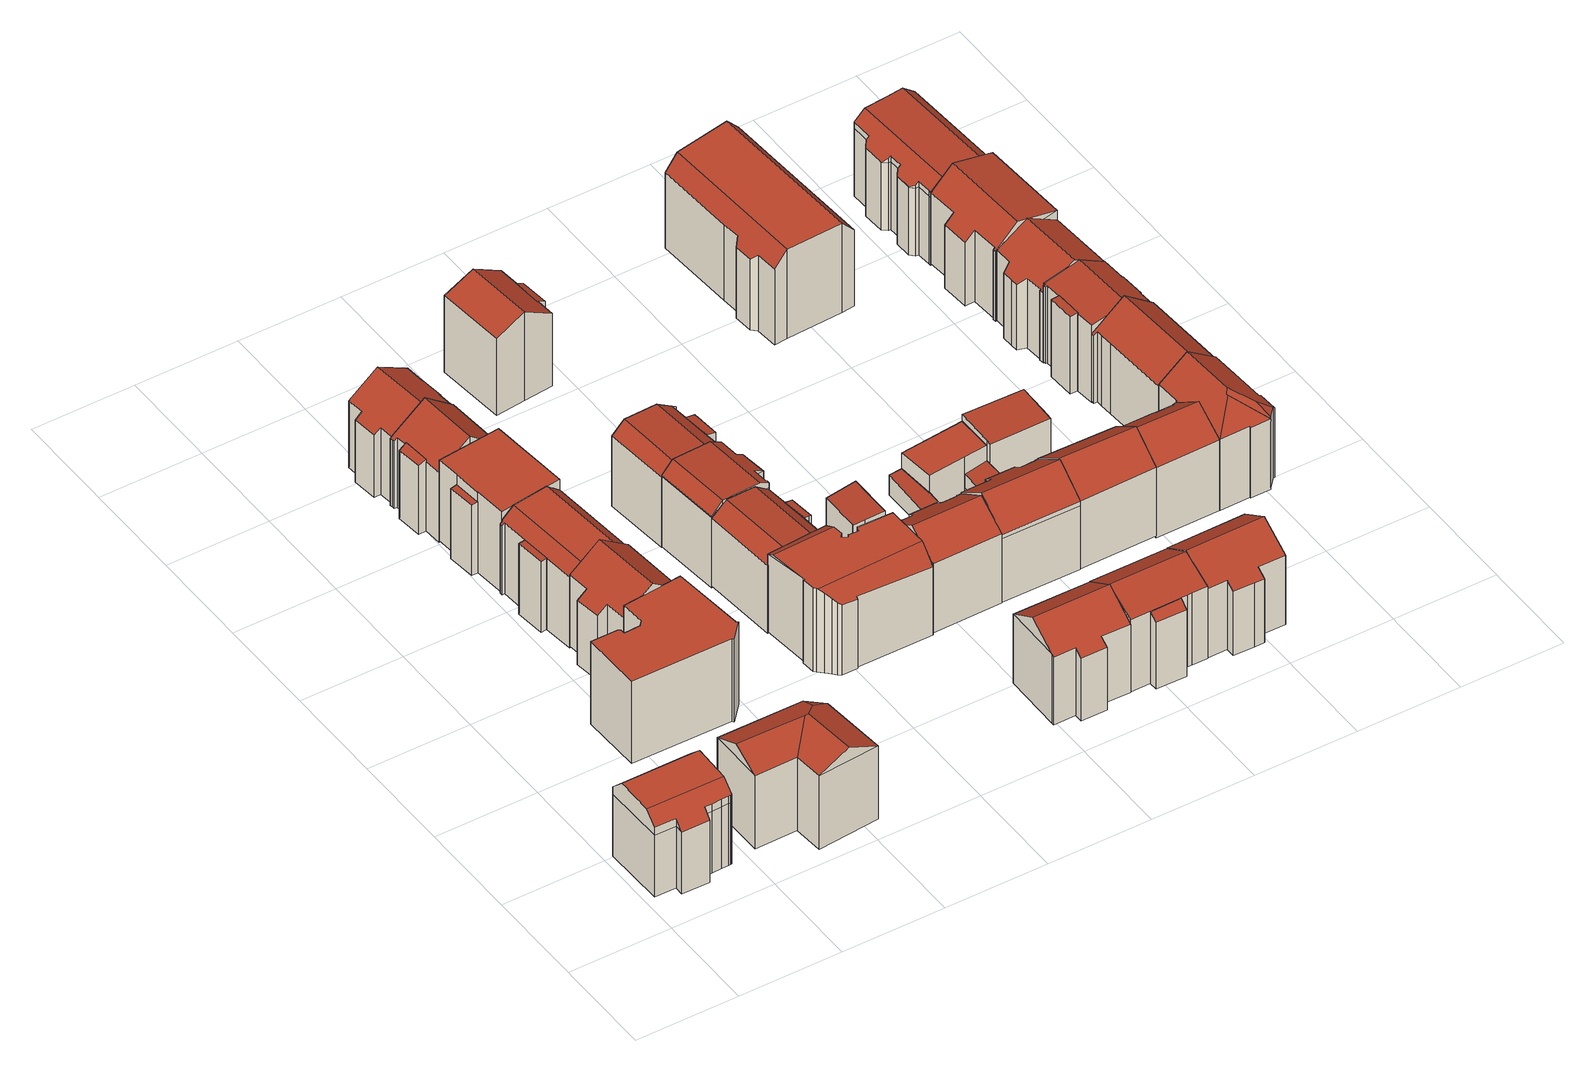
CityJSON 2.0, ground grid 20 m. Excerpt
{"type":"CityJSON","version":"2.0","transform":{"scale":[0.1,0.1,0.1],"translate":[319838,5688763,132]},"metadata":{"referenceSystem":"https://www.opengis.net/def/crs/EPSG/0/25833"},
"CityObjects":{
"building1":{"type":"Building","attributes":{"Dachtyp_tdc":"tdcFreeFormRoof","Gemeindeschluessel":14713000,"Dachneigung":2.73,"QualitaetDacherkennung":70,"Geometrietyp2DReferenz":"3000","function":"31001_9998","roofType":"5000","measuredHeight":17.61},"geometry":[{"type":"MultiSurface","lod":"2","boundaries":[[[0,1,2,3]],[[1,4,5,2]],[[4,6,7,5]],[[6,8,9,7]],[[8,10,11,9]],[[10,12,13,11]],[[12,14,15,13]],[[14,16,17,15]],[[16,18,19,17]],[[18,20,21,19]],[[20,22,23,21]],[[22,24,25,23]],[[24,26,27,25]],[[26,0,3,27]],[[26,24,28,29,30,31,32,33,34,35,36,37]],[[38,39,40,41]],[[42,38,41,35,34]],[[8,42,34,10]],[[6,39,38,42,8]],[[4,40,39,6]],[[1,36,35,41,40,4]],[[26,37,0]],[[0,37,36,1]],[[10,34,33,12]],[[12,33,32,14]],[[14,32,31,16]],[[16,31,30,18]],[[18,30,29,20]],[[20,29,28,22]],[[22,28,24]],[[3,2,5,7,9,11,13,15,17,19,21,23,25,27]]],"semantics":{"surfaces":[{"type":"WallSurface"},{"type":"RoofSurface"},{"type":"GroundSurface"}],"values":[0,0,0,0,0,0,0,0,0,0,0,0,0,0,1,1,1,0,0,0,0,0,0,0,0,0,0,0,0,0,2]}}]},
"building2":{"type":"Building","attributes":{"Dachtyp_tdc":"tdcFreeFormRoof","Gemeindeschluessel":14713000,"Dachneigung":24.9,"QualitaetDacherkennung":54,"Geometrietyp2DReferenz":"3000","function":"31001_9998","roofType":"5000","measuredHeight":18.67},"geometry":[{"type":"MultiSurface","lod":"2","boundaries":[[[43,44,45,46]],[[44,47,48,45]],[[47,49,50,48]],[[49,51,52,50]],[[51,53,54,52]],[[53,55,56,54]],[[55,43,46,56]],[[57,58,55,53]],[[59,60,57,53,51]],[[59,51,49]],[[61,60,59,49,47]],[[61,47,44]],[[58,57,60,61,44,43]],[[58,43,55]],[[46,45,48,50,52,54,56]]],"semantics":{"surfaces":[{"type":"WallSurface"},{"type":"RoofSurface"},{"type":"GroundSurface"}],"values":[0,0,0,0,0,0,0,1,1,0,1,1,1,0,2]}}]},
"building3":{"type":"Building","attributes":{"Dachtyp_tdc":"tdcPolyFlatRoof","Gemeindeschluessel":14713000,"Dachneigung":0,"QualitaetDacherkennung":50,"Geometrietyp2DReferenz":"3000","function":"31001_9998","roofType":"1000","measuredHeight":17.74},"geometry":[{"type":"MultiSurface","lod":"2","boundaries":[[[62,63,64,65]],[[63,66,67,64]],[[66,68,69,67]],[[68,70,71,69]],[[70,72,73,71]],[[72,74,75,73]],[[74,76,77,75]],[[76,78,79,77]],[[78,80,81,79]],[[80,82,83,81]],[[82,84,85,83]],[[84,86,87,85]],[[86,62,65,87]],[[86,84,82,80,78,76,74,72,70,68,66,63,62]],[[65,64,67,69,71,73,75,77,79,81,83,85,87]]],"semantics":{"surfaces":[{"type":"WallSurface"},{"type":"RoofSurface"},{"type":"GroundSurface"}],"values":[0,0,0,0,0,0,0,0,0,0,0,0,0,1,2]}}]},
"building4":{"type":"Building","attributes":{"Dachtyp_tdc":"tdcFreeFormRoof","Gemeindeschluessel":14713000,"Dachneigung":35.92,"QualitaetDacherkennung":88,"Geometrietyp2DReferenz":"3000","function":"31001_9998","roofType":"5000","measuredHeight":19.66},"geometry":[{"type":"MultiSurface","lod":"2","boundaries":[[[88,89,90,91]],[[89,92,93,90]],[[92,94,95,93]],[[94,96,97,95]],[[96,98,99,97]],[[98,100,101,99]],[[100,102,103,101]],[[102,88,91,103]],[[104,92,89,105]],[[96,94,104,105,88,102,100,98]],[[89,88,105]],[[94,92,104]],[[91,90,93,95,97,99,101,103]]],"semantics":{"surfaces":[{"type":"WallSurface"},{"type":"RoofSurface"},{"type":"GroundSurface"}],"values":[0,0,0,0,0,0,0,0,1,1,0,0,2]}}]},
"building5":{"type":"Building","attributes":{"Gemeindeschluessel":14713000,"Geometrietyp2DReferenz":"3000","function":"31001_9998","roofType":"9999"},"children":["building5-1","building5-2"]},
"building5-1":{"type":"BuildingPart","attributes":{"Dachtyp_tdc":"tdcPolyFlatRoof","Dachneigung":6.57,"QualitaetDacherkennung":69,"Geometrietyp2DReferenz":"3000","roofType":"2100","measuredHeight":15.27},"parents":["building5"],"geometry":[{"type":"MultiSurface","lod":"2","boundaries":[[[106,107,108,109]],[[110,111,112,113]],[[110,114,115,111]],[[114,106,109,115]],[[114,110,113,107,106]],[[109,108,112,111,115]],[[113,112,108,107]]],"semantics":{"surfaces":[{"type":"WallSurface"},{"type":"RoofSurface"},{"type":"GroundSurface"},{"type":"ClosureSurface"}],"values":[0,0,0,0,1,2,3]}}]},
"building5-2":{"type":"BuildingPart","attributes":{"Dachtyp_tdc":"tdcCutGableRoof","Dachneigung":2.48,"QualitaetDacherkennung":89,"Geometrietyp2DReferenz":"3000","roofType":"9999","measuredHeight":17.59},"parents":["building5"],"geometry":[{"type":"MultiSurface","lod":"2","boundaries":[[[116,117,118,119]],[[117,120,121,118]],[[120,122,123,121]],[[122,124,125,123]],[[124,110,111,125]],[[110,113,112,111]],[[107,126,127,108]],[[126,128,129,127]],[[128,130,131,129]],[[130,132,133,131]],[[132,134,135,133]],[[134,136,137,135]],[[136,138,139,137]],[[138,116,119,139]],[[120,117,116,138]],[[136,134,132,130,128,126,107,113,110,124,122]],[[138,136,122,120]],[[119,118,121,123,125,111,112,108,127,129,131,133,135,137,139]],[[108,112,113,107]]],"semantics":{"surfaces":[{"type":"WallSurface"},{"type":"RoofSurface"},{"type":"GroundSurface"},{"type":"ClosureSurface"}],"values":[0,0,0,0,0,0,0,0,0,0,0,0,0,0,1,1,1,2,3]}}]},
"building6":{"type":"Building","attributes":{"Gemeindeschluessel":14713000,"Geometrietyp2DReferenz":"3000","function":"31001_9998","roofType":"9999"},"children":["building6-1","building6-2"]},
"building6-1":{"type":"BuildingPart","attributes":{"Dachtyp_tdc":"tdcPolyFlatRoof","Dachneigung":2.61,"QualitaetDacherkennung":73,"Geometrietyp2DReferenz":"3000","roofType":"2100","measuredHeight":17.97},"parents":["building6"],"geometry":[{"type":"MultiSurface","lod":"2","boundaries":[[[140,141,142,143]],[[141,144,145,142]],[[144,146,147,148,145]],[[149,150,151]],[[149,152,153,150]],[[152,154,155,153]],[[154,140,143,155]],[[154,152,149,146,144,141,140]],[[143,142,145,148,150,153,155]],[[151,147,146,149]],[[151,150,148,147]]],"semantics":{"surfaces":[{"type":"WallSurface"},{"type":"RoofSurface"},{"type":"GroundSurface"},{"type":"ClosureSurface"}],"values":[0,0,0,0,0,0,0,1,2,0,3]}}]},
"building6-2":{"type":"BuildingPart","attributes":{"Dachtyp_tdc":"tdcPolyFlatRoof","Dachneigung":9.52,"QualitaetDacherkennung":54,"Geometrietyp2DReferenz":"3000","roofType":"2100","measuredHeight":15.37},"parents":["building6"],"geometry":[{"type":"MultiSurface","lod":"2","boundaries":[[[147,156,157,148]],[[156,158,159,157]],[[158,151,150,159]],[[151,158,156,147]],[[148,157,159,150]],[[148,150,151,147]]],"semantics":{"surfaces":[{"type":"WallSurface"},{"type":"RoofSurface"},{"type":"GroundSurface"},{"type":"ClosureSurface"}],"values":[0,0,0,1,2,3]}}]},
"building7":{"type":"Building","attributes":{"Gemeindeschluessel":14713000,"Geometrietyp2DReferenz":"3000","function":"31001_9998","roofType":"9999"},"children":["building7-1","building7-2"]},
"building7-1":{"type":"BuildingPart","attributes":{"Dachtyp_tdc":"tdcGableRoof","Dachneigung":35.86,"QualitaetDacherkennung":77,"Geometrietyp2DReferenz":"3000","roofType":"3100","measuredHeight":19.52},"parents":["building7"],"geometry":[{"type":"MultiSurface","lod":"2","boundaries":[[[160,161,162,163]],[[161,164,165,162]],[[164,166,167,165]],[[166,168,169,167]],[[168,170,171,169]],[[170,172,173,171]],[[172,174,175,173]],[[174,176,177,175]],[[176,178,179,177]],[[178,180,181,179]],[[180,182,183,181]],[[178,176,174,172]],[[172,170,168,166,164,161,160,182,180,178]],[[163,162,165,167,169,171,173,175,177,179,181,183]],[[160,163,183,182]]],"semantics":{"surfaces":[{"type":"WallSurface"},{"type":"RoofSurface"},{"type":"GroundSurface"},{"type":"ClosureSurface"}],"values":[0,0,0,0,0,0,0,0,0,0,0,1,1,2,3]}}]},
"building7-2":{"type":"BuildingPart","attributes":{"Dachtyp_tdc":"tdcPolyFlatRoof","Dachneigung":29.62,"QualitaetDacherkennung":60,"Geometrietyp2DReferenz":"3000","roofType":"2100","measuredHeight":15.52},"parents":["building7"],"geometry":[{"type":"MultiSurface","lod":"2","boundaries":[[[184,185,160,163,186]],[[187,183,182]],[[187,188,189,183]],[[188,184,186,189]],[[188,187,185,184]],[[186,163,183,189]],[[187,182,160,185]],[[182,183,163,160]]],"semantics":{"surfaces":[{"type":"WallSurface"},{"type":"RoofSurface"},{"type":"GroundSurface"},{"type":"ClosureSurface"}],"values":[0,0,0,0,1,2,0,3]}}]},
"building8":{"type":"Building","attributes":{"Dachtyp_tdc":"tdcFreeFormRoof","Gemeindeschluessel":14713000,"Dachneigung":34.67,"QualitaetDacherkennung":63,"Geometrietyp2DReferenz":"3000","function":"31001_9998","roofType":"5000","measuredHeight":18.55},"geometry":[{"type":"MultiSurface","lod":"2","boundaries":[[[190,191,192,193]],[[191,194,195,192]],[[194,196,197,195]],[[196,198,199,197]],[[198,200,201,199]],[[200,202,203,201]],[[202,204,205,203]],[[204,206,207,205]],[[206,208,209,207]],[[208,210,211,209]],[[210,212,213,211]],[[212,190,193,213]],[[196,194,191,214,215,202,200,198]],[[206,204,215,214,190,212,210,208]],[[204,202,215]],[[191,190,214]],[[193,192,195,197,199,201,203,205,207,209,211,213]]],"semantics":{"surfaces":[{"type":"WallSurface"},{"type":"RoofSurface"},{"type":"GroundSurface"}],"values":[0,0,0,0,0,0,0,0,0,0,0,0,1,1,0,0,2]}}]},
"building9":{"type":"Building","attributes":{"Gemeindeschluessel":14713000,"Geometrietyp2DReferenz":"3000","function":"31001_9998","roofType":"9999"},"children":["building9-1","building9-2"]},
"building9-1":{"type":"BuildingPart","attributes":{"Dachtyp_tdc":"tdcCutGableRoof","Dachneigung":3.85,"QualitaetDacherkennung":86,"Geometrietyp2DReferenz":"3000","roofType":"9999","measuredHeight":16.94},"parents":["building9"],"geometry":[{"type":"MultiSurface","lod":"2","boundaries":[[[216,217,218,219]],[[220,221,222]],[[221,223,224,222]],[[223,225,226,224]],[[225,227,228,226]],[[227,229,230,228]],[[229,231,232,230]],[[231,233,234,232]],[[233,235,236,234]],[[235,216,219,236]],[[225,223,221,220,237,217,216,235]],[[233,231,229,227]],[[235,233,227,225]],[[219,218,238,222,224,226,228,230,232,234,236]],[[238,218,217,237]],[[222,238,237,220]]],"semantics":{"surfaces":[{"type":"WallSurface"},{"type":"RoofSurface"},{"type":"GroundSurface"},{"type":"ClosureSurface"}],"values":[0,0,0,0,0,0,0,0,0,0,1,1,1,2,3,3]}}]},
"building9-2":{"type":"BuildingPart","attributes":{"Dachtyp_tdc":"tdcPolyFlatRoof","Dachneigung":5.96,"QualitaetDacherkennung":69,"Geometrietyp2DReferenz":"3000","roofType":"2100","measuredHeight":14.54},"parents":["building9"],"geometry":[{"type":"MultiSurface","lod":"2","boundaries":[[[239,240,241,218,217]],[[240,242,243,241]],[[242,244,245,243]],[[244,246,220,222,245]],[[246,244,242,240,239,247]],[[238,218,241,243,245,222]],[[239,217,237,247]],[[217,218,238,237]],[[237,220,246,247]],[[237,238,222,220]]],"semantics":{"surfaces":[{"type":"WallSurface"},{"type":"RoofSurface"},{"type":"GroundSurface"},{"type":"ClosureSurface"}],"values":[0,0,0,0,1,2,0,3,0,3]}}]},
"building10":{"type":"Building","attributes":{"Dachtyp_tdc":"tdcFreeFormRoof","Gemeindeschluessel":14713000,"Dachneigung":2.01,"QualitaetDacherkennung":51,"Geometrietyp2DReferenz":"3000","function":"31001_9998","roofType":"5000","measuredHeight":17.98},"geometry":[{"type":"MultiSurface","lod":"2","boundaries":[[[248,249,250,251]],[[249,252,253,250]],[[252,254,255,253]],[[254,256,257,255]],[[256,258,259,257]],[[258,260,261,259]],[[260,262,263,261]],[[262,264,265,263]],[[264,266,267,265]],[[266,268,269,267]],[[268,270,271,269]],[[270,272,273,271]],[[272,274,275,273]],[[274,276,277,275]],[[276,278,279,277]],[[278,280,281,279]],[[280,282,283,281]],[[282,284,285,283]],[[284,286,287,285]],[[260,258,256,288,289,270,268,266,264,262]],[[290,284,282,280,291]],[[272,289,288,254,252,249,248,292,293,294,295,286,290,291,278,276,274]],[[256,254,288]],[[280,278,291]],[[272,270,289]],[[286,284,290]],[[287,296,297,298,299,251,250,253,255,257,259,261,263,265,267,269,271,273,275,277,279,281,283,285]],[[286,295,296,287]],[[295,294,297,296]],[[294,293,298,297]],[[293,292,299,298]],[[292,248,251,299]]],"semantics":{"surfaces":[{"type":"WallSurface"},{"type":"RoofSurface"},{"type":"GroundSurface"}],"values":[0,0,0,0,0,0,0,0,0,0,0,0,0,0,0,0,0,0,0,1,1,1,0,0,0,0,2,0,0,0,0,0]}}]},
"building11":{"type":"Building","attributes":{"Dachtyp_tdc":"tdcFreeFormRoof","Gemeindeschluessel":14713000,"Dachneigung":3.14,"QualitaetDacherkennung":78,"Geometrietyp2DReferenz":"3000","function":"31001_9998","roofType":"5000","measuredHeight":17.58},"geometry":[{"type":"MultiSurface","lod":"2","boundaries":[[[300,301,302,303]],[[301,304,305,302]],[[304,306,307,305]],[[306,308,309,307]],[[308,310,311,309]],[[310,312,313,311]],[[312,314,315,313]],[[314,316,317,315]],[[316,318,319,317]],[[318,320,321,319]],[[320,322,323,321]],[[322,324,325,323]],[[324,326,327,325]],[[326,328,329,327]],[[328,330,331,329]],[[330,300,303,331]],[[332,333,334,335]],[[336,308,306,337,338,339,340,341,342,343,344,345]],[[346,340,339,347,332,335]],[[328,333,332,347,330]],[[330,347,339,300]],[[322,346,335,324]],[[320,341,340,346,322]],[[310,336,345,312]],[[312,345,344,314]],[[314,344,343,316]],[[316,343,342,318]],[[318,342,341,320]],[[300,339,338,301]],[[301,338,337,304]],[[304,337,306]],[[308,336,310]],[[324,335,334,326]],[[326,334,333,328]],[[303,302,305,307,309,311,313,315,317,319,321,323,325,327,329,331]]],"semantics":{"surfaces":[{"type":"WallSurface"},{"type":"RoofSurface"},{"type":"GroundSurface"}],"values":[0,0,0,0,0,0,0,0,0,0,0,0,0,0,0,0,1,1,1,0,0,0,0,0,0,0,0,0,0,0,0,0,0,0,2]}}]},
"building12":{"type":"Building","attributes":{"Gemeindeschluessel":14713000,"Geometrietyp2DReferenz":"3000","function":"31001_9998","roofType":"9999"},"children":["building12-1","building12-2"]},
"building12-1":{"type":"BuildingPart","attributes":{"Dachtyp_tdc":"tdcPolyFlatRoof","Dachneigung":11.4,"QualitaetDacherkennung":78,"Geometrietyp2DReferenz":"3000","roofType":"2100","measuredHeight":15.11},"parents":["building12"],"geometry":[{"type":"MultiSurface","lod":"2","boundaries":[[[348,349,350,351,352]],[[353,354,355,356,357]],[[354,348,352,355]],[[354,353,349,348]],[[352,351,356,355]],[[357,350,349,353]],[[357,356,351,350]]],"semantics":{"surfaces":[{"type":"WallSurface"},{"type":"RoofSurface"},{"type":"GroundSurface"},{"type":"ClosureSurface"}],"values":[0,0,0,1,2,0,3]}}]},
"building12-2":{"type":"BuildingPart","attributes":{"Dachtyp_tdc":"tdcCutGableRoof","Dachneigung":2.61,"QualitaetDacherkennung":81,"Geometrietyp2DReferenz":"3000","roofType":"9999","measuredHeight":17.36},"parents":["building12"],"geometry":[{"type":"MultiSurface","lod":"2","boundaries":[[[358,359,360,361]],[[359,362,363,360]],[[362,364,365,363]],[[364,366,367,365]],[[366,368,369,367]],[[368,370,371,369]],[[370,357,356,371]],[[350,372,351]],[[372,373,374,351]],[[373,375,376,374]],[[375,377,378,376]],[[377,379,380,378]],[[379,358,361,380]],[[362,359,358,379]],[[377,375,373,372,350,357,370,368,366,364]],[[379,377,364,362]],[[361,360,363,365,367,369,371,356,351,374,376,378,380]],[[350,351,356,357]]],"semantics":{"surfaces":[{"type":"WallSurface"},{"type":"RoofSurface"},{"type":"GroundSurface"},{"type":"ClosureSurface"}],"values":[0,0,0,0,0,0,0,0,0,0,0,0,0,1,1,1,2,3]}}]},
"building13":{"type":"Building","attributes":{"Dachtyp_tdc":"tdcFreeFormRoof","Gemeindeschluessel":14713000,"Dachneigung":33.65,"QualitaetDacherkennung":73,"Geometrietyp2DReferenz":"3000","function":"31001_9998","roofType":"5000","measuredHeight":18.68},"geometry":[{"type":"MultiSurface","lod":"2","boundaries":[[[381,382,383,384]],[[382,385,386,383]],[[385,387,388,386]],[[387,389,390,388]],[[389,391,392,390]],[[391,393,394,392]],[[393,395,396,394]],[[395,397,398,396]],[[397,381,384,398]],[[399,382,381,400]],[[391,389,387,385,399,400,397,395,393]],[[385,382,399]],[[381,397,400]],[[384,383,386,388,390,392,394,396,398]]],"semantics":{"surfaces":[{"type":"WallSurface"},{"type":"RoofSurface"},{"type":"GroundSurface"}],"values":[0,0,0,0,0,0,0,0,0,1,1,0,0,2]}}]},
"building14":{"type":"Building","attributes":{"Gemeindeschluessel":14713000,"Geometrietyp2DReferenz":"3000","function":"31001_9998","roofType":"9999"},"children":["building14-1","building14-2"]},
"building14-1":{"type":"BuildingPart","attributes":{"Dachtyp_tdc":"tdcPolyFlatRoof","Dachneigung":29.4,"QualitaetDacherkennung":91,"Geometrietyp2DReferenz":"3000","roofType":"2100","measuredHeight":15.7},"parents":["building14"],"geometry":[{"type":"MultiSurface","lod":"2","boundaries":[[[401,402,403,404]],[[405,406,407,408]],[[406,401,404,407]],[[406,405,409,410,402,401]],[[404,403,411,412,408,407]],[[402,410,411,403]],[[409,412,411,410]],[[405,408,412,409]]],"semantics":{"surfaces":[{"type":"WallSurface"},{"type":"RoofSurface"},{"type":"GroundSurface"},{"type":"ClosureSurface"}],"values":[0,0,0,1,2,3,3,3]}}]},
"building14-2":{"type":"BuildingPart","attributes":{"Dachtyp_tdc":"tdcGableRoof","Dachneigung":30.66,"QualitaetDacherkennung":54,"Geometrietyp2DReferenz":"3000","roofType":"3100","measuredHeight":19.06},"parents":["building14"],"geometry":[{"type":"MultiSurface","lod":"2","boundaries":[[[413,414,415,416]],[[414,405,408,415]],[[402,417,418,403]],[[417,419,420,418]],[[419,421,422,420]],[[421,423,424,422]],[[423,413,416,424]],[[419,417,402,410,409,405,414,413]],[[413,423,421,419]],[[416,415,408,412,411,403,418,420,422,424]],[[409,412,408,405]],[[410,411,412,409]],[[410,402,403,411]]],"semantics":{"surfaces":[{"type":"WallSurface"},{"type":"RoofSurface"},{"type":"GroundSurface"},{"type":"ClosureSurface"}],"values":[0,0,0,0,0,0,0,1,1,2,3,3,3]}}]},
"building15":{"type":"Building","attributes":{"Dachtyp_tdc":"tdcPolyFlatRoof","Gemeindeschluessel":14713000,"Dachneigung":4.18,"QualitaetDacherkennung":72,"Geometrietyp2DReferenz":"3000","function":"31001_9998","roofType":"2100","measuredHeight":3.49},"geometry":[{"type":"MultiSurface","lod":"2","boundaries":[[[425,426,427,428]],[[426,429,430,427]],[[429,431,432,430]],[[431,433,434,432]],[[433,435,436,434]],[[435,437,438,436]],[[437,425,428,438]],[[437,435,433,431,429,426,425]],[[428,427,430,432,434,436,438]]],"semantics":{"surfaces":[{"type":"WallSurface"},{"type":"RoofSurface"},{"type":"GroundSurface"}],"values":[0,0,0,0,0,0,0,1,2]}}]},
"building16":{"type":"Building","attributes":{"Dachtyp_tdc":"tdcFreeFormRoof","Gemeindeschluessel":14713000,"Dachneigung":34.01,"QualitaetDacherkennung":74,"Geometrietyp2DReferenz":"3000","function":"31001_9998","roofType":"5000","measuredHeight":18.69},"geometry":[{"type":"MultiSurface","lod":"2","boundaries":[[[439,440,441,442]],[[440,443,444,441]],[[443,445,446,444]],[[445,447,448,446]],[[447,449,450,448]],[[449,451,452,450]],[[451,453,454,452]],[[453,455,456,454]],[[455,457,458,456]],[[457,459,460,458]],[[459,461,462,460]],[[461,463,464,462]],[[463,465,466,464]],[[465,439,442,466]],[[457,455,453,451,449,447,445,443,467,468,461,459]],[[439,465,463,468,467,440]],[[443,440,467]],[[463,461,468]],[[442,441,444,446,448,450,452,454,456,458,460,462,464,466]]],"semantics":{"surfaces":[{"type":"WallSurface"},{"type":"RoofSurface"},{"type":"GroundSurface"}],"values":[0,0,0,0,0,0,0,0,0,0,0,0,0,0,1,1,0,0,2]}}]},
"building17":{"type":"Building","attributes":{"Dachtyp_tdc":"tdcPolyFlatRoof","Gemeindeschluessel":14713000,"Dachneigung":3.15,"QualitaetDacherkennung":83,"Geometrietyp2DReferenz":"3000","function":"31001_9998","roofType":"2100","measuredHeight":6.41},"geometry":[{"type":"MultiSurface","lod":"2","boundaries":[[[469,470,471,472]],[[470,473,474,471]],[[473,475,476,474]],[[475,477,478,476]],[[477,479,480,478]],[[479,469,472,480]],[[479,477,475,473,470,469]],[[472,471,474,476,478,480]]],"semantics":{"surfaces":[{"type":"WallSurface"},{"type":"RoofSurface"},{"type":"GroundSurface"}],"values":[0,0,0,0,0,0,1,2]}}]},
"building18":{"type":"Building","attributes":{"Gemeindeschluessel":14713000,"Geometrietyp2DReferenz":"3000","function":"31001_9998","roofType":"9999"},"children":["building18-1","building18-2"]},
"building18-1":{"type":"BuildingPart","attributes":{"Dachtyp_tdc":"tdcGableRoof","Dachneigung":24.41,"QualitaetDacherkennung":49,"Geometrietyp2DReferenz":"3000","roofType":"3100","measuredHeight":18.45},"parents":["building18"],"geometry":[{"type":"MultiSurface","lod":"2","boundaries":[[[481,482,483,484]],[[482,485,486,483]],[[487,488,489,490]],[[488,491,492,489]],[[491,493,494,492]],[[493,495,496,494]],[[495,497,498,496]],[[497,499,500,498]],[[499,501,502,500]],[[501,481,484,502]],[[497,495,493,491]],[[491,488,487,485,482,481,501,499,497]],[[484,483,486,490,489,492,494,496,498,500,502]],[[487,490,486,485]]],"semantics":{"surfaces":[{"type":"WallSurface"},{"type":"RoofSurface"},{"type":"GroundSurface"},{"type":"ClosureSurface"}],"values":[0,0,0,0,0,0,0,0,0,0,1,1,2,3]}}]},
"building18-2":{"type":"BuildingPart","attributes":{"Dachtyp_tdc":"tdcPolyFlatRoof","Dachneigung":33.51,"QualitaetDacherkennung":44,"Geometrietyp2DReferenz":"3000","roofType":"2100","measuredHeight":15.62},"parents":["building18"],"geometry":[{"type":"MultiSurface","lod":"2","boundaries":[[[503,487,490,504]],[[505,506,507,486,485]],[[506,503,504,507]],[[506,505,487,503]],[[504,490,486,507]],[[485,487,505]],[[485,486,490,487]]],"semantics":{"surfaces":[{"type":"WallSurface"},{"type":"RoofSurface"},{"type":"GroundSurface"},{"type":"ClosureSurface"}],"values":[0,0,0,1,2,0,3]}}]},
"building19":{"type":"Building","attributes":{"Dachtyp_tdc":"tdcPolyFlatRoof","Gemeindeschluessel":14713000,"Dachneigung":2.61,"QualitaetDacherkennung":81,"Geometrietyp2DReferenz":"3000","function":"31001_9998","roofType":"2100","measuredHeight":4.36},"geometry":[{"type":"MultiSurface","lod":"2","boundaries":[[[508,509,510,511]],[[509,512,513,510]],[[512,514,515,513]],[[514,516,517,515]],[[516,518,519,517]],[[518,520,521,519]],[[520,508,511,521]],[[520,518,516,514,512,509,508]],[[511,510,513,515,517,519,521]]],"semantics":{"surfaces":[{"type":"WallSurface"},{"type":"RoofSurface"},{"type":"GroundSurface"}],"values":[0,0,0,0,0,0,0,1,2]}}]},
"building20":{"type":"Building","attributes":{"Dachtyp_tdc":"tdcFreeFormRoof","Gemeindeschluessel":14713000,"Dachneigung":35.29,"QualitaetDacherkennung":82,"Geometrietyp2DReferenz":"3000","function":"31001_9998","roofType":"5000","measuredHeight":19.19},"geometry":[{"type":"MultiSurface","lod":"2","boundaries":[[[522,523,524,525]],[[523,526,527,524]],[[526,528,529,527]],[[528,530,531,529]],[[530,532,533,531]],[[532,534,535,533]],[[534,536,537,535]],[[536,538,539,537]],[[538,540,541,539]],[[540,542,543,541]],[[542,544,545,543]],[[544,522,525,545]],[[546,547,548,549,550,551]],[[552,553,554,555,530,528,556,557,551,550]],[[522,546,551,557,523]],[[523,557,556,526]],[[526,556,528]],[[530,555,532]],[[532,555,554,534]],[[534,554,553,536]],[[536,553,552,538]],[[538,552,550,549,540]],[[540,549,548,542]],[[542,548,547,544]],[[544,547,546,522]],[[525,524,527,529,531,533,535,537,539,541,543,545]]],"semantics":{"surfaces":[{"type":"WallSurface"},{"type":"RoofSurface"},{"type":"GroundSurface"}],"values":[0,0,0,0,0,0,0,0,0,0,0,0,1,1,0,0,0,0,0,0,0,0,0,0,0,2]}}]},
"building21":{"type":"Building","attributes":{"Dachtyp_tdc":"tdcPolyFlatRoof","Gemeindeschluessel":14713000,"Dachneigung":0,"QualitaetDacherkennung":70,"Geometrietyp2DReferenz":"3000","function":"31001_9998","roofType":"1000","measuredHeight":7.76},"geometry":[{"type":"MultiSurface","lod":"2","boundaries":[[[558,559,515,517]],[[559,560,561,515]],[[560,562,563,561]],[[562,564,565,563]],[[564,566,519,565]],[[566,558,517,519]],[[566,564,562,560,559,558]],[[517,515,561,563,565,519]]],"semantics":{"surfaces":[{"type":"WallSurface"},{"type":"RoofSurface"},{"type":"GroundSurface"}],"values":[0,0,0,0,0,0,1,2]}}]},
"building22":{"type":"Building","attributes":{"Dachtyp_tdc":"tdcPolyFlatRoof","Gemeindeschluessel":14713000,"Dachneigung":6.49,"QualitaetDacherkennung":90,"Geometrietyp2DReferenz":"3000","function":"31001_9998","roofType":"2100","measuredHeight":3.49},"geometry":[{"type":"MultiSurface","lod":"2","boundaries":[[[567,568,569,570]],[[568,571,572,569]],[[571,573,574,572]],[[573,575,576,574]],[[575,567,570,576]],[[575,573,571,568,567]],[[570,569,572,574,576]]],"semantics":{"surfaces":[{"type":"WallSurface"},{"type":"RoofSurface"},{"type":"GroundSurface"}],"values":[0,0,0,0,0,1,2]}}]},
"building23":{"type":"Building","attributes":{"Dachtyp_tdc":"tdcFreeFormRoof","Gemeindeschluessel":14713000,"Dachneigung":29.93,"QualitaetDacherkennung":49,"Geometrietyp2DReferenz":"3000","function":"31001_9998","roofType":"5000","measuredHeight":18.59},"geometry":[{"type":"MultiSurface","lod":"2","boundaries":[[[577,578,579,580]],[[578,581,582,579]],[[581,583,584,582]],[[583,585,586,584]],[[585,587,588,586]],[[587,589,590,588]],[[589,591,592,590]],[[591,593,594,592]],[[593,577,580,594]],[[595,596,583,581]],[[587,585,596,595,578,577,593,591,589]],[[585,583,596]],[[581,578,595]],[[580,579,582,584,586,588,590,592,594]]],"semantics":{"surfaces":[{"type":"WallSurface"},{"type":"RoofSurface"},{"type":"GroundSurface"}],"values":[0,0,0,0,0,0,0,0,0,1,1,0,0,2]}}]},
"building24":{"type":"Building","attributes":{"Dachtyp_tdc":"tdcGableRoof","Gemeindeschluessel":14713000,"Dachneigung":36.83,"QualitaetDacherkennung":71,"Geometrietyp2DReferenz":"3000","function":"31001_9998","roofType":"3100","measuredHeight":19.26},"geometry":[{"type":"MultiSurface","lod":"2","boundaries":[[[597,598,599,600]],[[598,601,602,599]],[[601,548,603,602]],[[548,597,600,603]],[[601,598,604]],[[597,548,605]],[[598,597,605,604]],[[548,601,604,605]],[[600,599,602,603]]],"semantics":{"surfaces":[{"type":"WallSurface"},{"type":"RoofSurface"},{"type":"GroundSurface"}],"values":[0,0,0,0,0,0,1,1,2]}}]},
"building25":{"type":"Building","attributes":{"Dachtyp_tdc":"tdcPolyFlatRoof","Gemeindeschluessel":14713000,"Dachneigung":3.12,"QualitaetDacherkennung":73,"Geometrietyp2DReferenz":"3000","function":"31001_9998","roofType":"2100","measuredHeight":9.21},"geometry":[{"type":"MultiSurface","lod":"2","boundaries":[[[606,607,561,563]],[[607,608,609,561]],[[608,610,611,609]],[[610,612,613,611]],[[612,614,615,613]],[[614,606,563,615]],[[614,612,610,608,607,606]],[[563,561,609,611,613,615]]],"semantics":{"surfaces":[{"type":"WallSurface"},{"type":"RoofSurface"},{"type":"GroundSurface"}],"values":[0,0,0,0,0,0,1,2]}}]},
"building26":{"type":"Building","attributes":{"Dachtyp_tdc":"tdcCutGableRoof","Gemeindeschluessel":14713000,"Dachneigung":0.005,"QualitaetDacherkennung":75,"Geometrietyp2DReferenz":"3000","function":"31001_9998","roofType":"9999","measuredHeight":19.2},"geometry":[{"type":"MultiSurface","lod":"2","boundaries":[[[616,617,618,619]],[[617,620,621,618]],[[620,622,623,621]],[[622,624,625,623]],[[624,626,627,625]],[[626,628,629,627]],[[628,630,631,629]],[[630,632,633,631]],[[632,634,635,633]],[[634,636,637,635]],[[636,638,639,637]],[[638,640,641,639]],[[640,642,643,641]],[[642,616,619,643]],[[630,628,626,624,622,620,617,616,642]],[[640,638,636,634,632]],[[642,640,632,630]],[[619,618,621,623,625,627,629,631,633,635,637,639,641,643]]],"semantics":{"surfaces":[{"type":"WallSurface"},{"type":"RoofSurface"},{"type":"GroundSurface"}],"values":[0,0,0,0,0,0,0,0,0,0,0,0,0,0,1,1,1,2]}}]},
"building27":{"type":"Building","attributes":{"Gemeindeschluessel":14713000,"Geometrietyp2DReferenz":"3000","function":"31001_9998","roofType":"9999"},"children":["building27-1","building27-2"]},
"building27-1":{"type":"BuildingPart","attributes":{"Dachtyp_tdc":"tdcFreeFormRoof","Dachneigung":36.01,"QualitaetDacherkennung":64,"Geometrietyp2DReferenz":"3000","roofType":"5000","measuredHeight":19.43},"parents":["building27"],"geometry":[{"type":"MultiSurface","lod":"2","boundaries":[[[644,645,646,647]],[[645,648,649,646]],[[648,650,651,649]],[[650,652,653,651]],[[652,654,655,653]],[[654,656,657,655]],[[656,658,659,657]],[[658,660,661,659]],[[660,662,663,661]],[[662,664,665,663]],[[664,666,667,665]],[[666,668,669,667]],[[668,670,671,669]],[[672,644,647,673,674]],[[668,666,664,662,675]],[[662,660,676,675]],[[660,658,677,678,676]],[[658,656,677]],[[656,654,652,650,648,645,678,677]],[[645,644,672,679,680,670,668,675,676,678]],[[647,646,649,651,653,655,657,659,661,663,665,667,669,671,681,673]],[[674,679,672]],[[673,681,680,679,674]],[[681,671,670,680]]],"semantics":{"surfaces":[{"type":"WallSurface"},{"type":"RoofSurface"},{"type":"GroundSurface"},{"type":"ClosureSurface"}],"values":[0,0,0,0,0,0,0,0,0,0,0,0,0,0,1,1,1,1,1,1,2,0,3,3]}}]},
"building27-2":{"type":"BuildingPart","attributes":{"Dachtyp_tdc":"tdcGableRoof","Dachneigung":36.59,"QualitaetDacherkennung":81,"Geometrietyp2DReferenz":"3000","roofType":"3100","measuredHeight":19.47},"parents":["building27"],"geometry":[{"type":"MultiSurface","lod":"2","boundaries":[[[682,683,684,685]],[[683,686,687,684]],[[686,688,689,687]],[[688,690,691,689]],[[690,692,693,691]],[[692,694,695,693]],[[694,696,697,695]],[[696,674,673,697]],[[698,699,671,670]],[[698,682,685,699]],[[700,679,674,696,694,692,690,688,686,683,682]],[[682,698,670,700]],[[685,684,687,689,691,693,695,697,673,681,671,699]],[[680,679,700]],[[681,673,674,679,680]],[[670,680,700]],[[681,680,670,671]]],"semantics":{"surfaces":[{"type":"WallSurface"},{"type":"RoofSurface"},{"type":"GroundSurface"},{"type":"ClosureSurface"}],"values":[0,0,0,0,0,0,0,0,0,0,1,1,2,0,3,0,3]}}]},
"building28":{"type":"Building","attributes":{"Dachtyp_tdc":"tdcGableRoof","Gemeindeschluessel":14713000,"Dachneigung":37.42,"QualitaetDacherkennung":85,"Geometrietyp2DReferenz":"3000","function":"31001_9998","roofType":"3100","measuredHeight":19.58},"geometry":[{"type":"MultiSurface","lod":"2","boundaries":[[[701,702,703,704]],[[702,705,706,703]],[[705,707,708,706]],[[707,709,710,708]],[[709,711,712,710]],[[711,713,714,712]],[[713,715,716,714]],[[715,717,718,716]],[[717,719,720,718]],[[719,701,704,720]],[[715,713,711,709,707,705,702,701]],[[701,719,717,715]],[[704,703,706,708,710,712,714,716,718,720]]],"semantics":{"surfaces":[{"type":"WallSurface"},{"type":"RoofSurface"},{"type":"GroundSurface"}],"values":[0,0,0,0,0,0,0,0,0,0,1,1,2]}}]},
"building29":{"type":"Building","attributes":{"Gemeindeschluessel":14713000,"Geometrietyp2DReferenz":"3000","function":"31001_9998","roofType":"9999"},"children":["building29-1","building29-2"]},
"building29-1":{"type":"BuildingPart","attributes":{"Dachtyp_tdc":"tdcGableRoof","Dachneigung":10.93,"QualitaetDacherkennung":66,"Geometrietyp2DReferenz":"3000","roofType":"3100","measuredHeight":18.01},"parents":["building29"],"geometry":[{"type":"MultiSurface","lod":"2","boundaries":[[[721,722,723,724]],[[722,725,726,723]],[[725,727,728,726]],[[727,729,730,728]],[[729,731,732,730]],[[731,733,734,732]],[[733,735,736,734]],[[735,737,738,736]],[[737,739,740,738]],[[739,741,742,740]],[[741,743,744,742]],[[743,745,746,744]],[[745,747,748,746]],[[747,749,750,748]],[[749,751,752,750]],[[747,745,743,741,739,737,735,733]],[[733,731,729,727,725,722,721,753,751,749,747]],[[754,724,723,726,728,730,732,734,736,738,740,742,744,746,748,750,752]],[[724,754,753,721]],[[754,752,751,753]]],"semantics":{"surfaces":[{"type":"WallSurface"},{"type":"RoofSurface"},{"type":"GroundSurface"},{"type":"ClosureSurface"}],"values":[0,0,0,0,0,0,0,0,0,0,0,0,0,0,0,1,1,2,3,3]}}]},
"building29-2":{"type":"BuildingPart","attributes":{"Dachtyp_tdc":"tdcPolyFlatRoof","Dachneigung":2.73,"QualitaetDacherkennung":69,"Geometrietyp2DReferenz":"3000","roofType":"2100","measuredHeight":16.87},"parents":["building29"],"geometry":[{"type":"MultiSurface","lod":"2","boundaries":[[[755,756,721,724,757]],[[758,759,760,752,751]],[[759,755,757,760]],[[759,758,761,756,755]],[[757,724,754,752,760]],[[753,721,756,761]],[[753,754,724,721]],[[758,751,753,761]],[[751,752,754,753]]],"semantics":{"surfaces":[{"type":"WallSurface"},{"type":"RoofSurface"},{"type":"GroundSurface"},{"type":"ClosureSurface"}],"values":[0,0,0,1,2,0,3,0,3]}}]},
"building30":{"type":"Building","attributes":{"Dachtyp_tdc":"tdcFreeFormRoof","Gemeindeschluessel":14713000,"Dachneigung":31.69,"QualitaetDacherkennung":84,"Geometrietyp2DReferenz":"3000","function":"31001_9998","roofType":"5000","measuredHeight":18.88},"geometry":[{"type":"MultiSurface","lod":"2","boundaries":[[[762,763,764,765]],[[763,766,767,764]],[[766,768,769,767]],[[768,770,771,769]],[[770,772,773,771]],[[772,774,775,773]],[[774,776,777,775]],[[776,778,779,777]],[[778,780,781,779]],[[780,782,783,781]],[[782,784,785,783]],[[784,762,765,785]],[[786,780,778,787]],[[766,763,762,784,782,786,787,776,774,772,770,768]],[[778,776,787]],[[782,780,786]],[[765,764,767,769,771,773,775,777,779,781,783,785]]],"semantics":{"surfaces":[{"type":"WallSurface"},{"type":"RoofSurface"},{"type":"GroundSurface"}],"values":[0,0,0,0,0,0,0,0,0,0,0,0,1,1,0,0,2]}}]},
"building31":{"type":"Building","attributes":{"Dachtyp_tdc":"tdcFreeFormRoof","Gemeindeschluessel":14713000,"Dachneigung":12.51,"QualitaetDacherkennung":34,"Geometrietyp2DReferenz":"3000","function":"31001_9998","roofType":"5000","measuredHeight":19.29},"geometry":[{"type":"MultiSurface","lod":"2","boundaries":[[[788,789,790,791]],[[789,792,793,790]],[[792,794,795,793]],[[794,776,796,795]],[[776,797,798,796]],[[797,799,800,798]],[[799,801,802,800]],[[801,803,804,802]],[[803,805,806,804]],[[805,807,808,806]],[[807,788,791,808]],[[809,794,792,810]],[[810,789,788,807,805,803,801,799,797,776,809]],[[776,794,809]],[[792,789,810]],[[791,790,793,795,796,798,800,802,804,806,808]]],"semantics":{"surfaces":[{"type":"WallSurface"},{"type":"RoofSurface"},{"type":"GroundSurface"}],"values":[0,0,0,0,0,0,0,0,0,0,0,1,1,0,0,2]}}]},
"building32":{"type":"Building","attributes":{"Dachtyp_tdc":"tdcFreeFormRoof","Gemeindeschluessel":14713000,"Dachneigung":2.81,"QualitaetDacherkennung":77,"Geometrietyp2DReferenz":"3000","function":"31001_9998","roofType":"5000","measuredHeight":18.25},"geometry":[{"type":"MultiSurface","lod":"2","boundaries":[[[811,812,813,814]],[[812,815,816,813]],[[815,817,818,816]],[[817,819,820,818]],[[819,821,822,820]],[[821,823,824,822]],[[823,825,826,824]],[[825,827,828,826]],[[827,829,830,828]],[[829,831,832,830]],[[831,833,834,832]],[[833,835,836,834]],[[835,837,838,836]],[[837,839,840,838]],[[839,841,842,840]],[[841,843,844,842]],[[843,845,846,844]],[[845,847,848,846]],[[847,849,850,848]],[[849,851,852,850]],[[851,811,814,852]],[[853,854,855,856]],[[857,858,859,860,861,862,863,864,865,849,866,867,868,869,870,871,872]],[[855,873,861,860,856]],[[817,861,873,819]],[[819,873,855,854,821]],[[833,857,872,835]],[[835,872,871,837]],[[837,871,870,839]],[[839,870,869,841]],[[841,869,868,843]],[[843,868,867,845]],[[845,867,866,847]],[[847,866,849]],[[849,865,851]],[[851,865,864,811]],[[811,864,863,812]],[[812,863,862,815]],[[815,862,861,817]],[[825,856,860,827]],[[827,860,859,829]],[[829,859,858,831]],[[831,858,857,833]],[[823,853,856,825]],[[821,854,853,823]],[[814,813,816,818,820,822,824,826,828,830,832,834,836,838,840,842,844,846,848,850,852]]],"semantics":{"surfaces":[{"type":"WallSurface"},{"type":"RoofSurface"},{"type":"GroundSurface"}],"values":[0,0,0,0,0,0,0,0,0,0,0,0,0,0,0,0,0,0,0,0,0,1,1,1,0,0,0,0,0,0,0,0,0,0,0,0,0,0,0,0,0,0,0,0,0,2]}}]}
},
"vertices":[
[44,53,164],[2,53,164],[2,53,31],[44,53,31],[0,175,164],[0,175,31],[151,175,164],[151,175,31],[151,112,164],[151,112,31],[151,76,164],[151,76,31],[151,53,164],[151,53,31],[149,53,164],[149,53,31],[146,53,164],[146,53,31],[132,53,164],[132,53,31],[113,52,164],[113,52,31],[98,52,164],[98,52,31],[97,35,164],[97,35,31],[43,35,164],[43,35,31],[98,52,181],[113,52,180],[132,53,181],[146,53,181],[149,53,181],[151,53,181],[151,76,204],[2,76,204],[2,53,181],[44,53,181],[151,148,207],[151,175,181],[0,175,180],[1,148,207],[151,112,205],
[203,175,190],[369,175,190],[369,175,32],[203,175,32],[399,148,190],[399,148,32],[411,15,190],[411,15,32],[290,5,190],[290,5,32],[285,63,190],[285,63,32],[203,62,190],[203,62,32],[336,119,216],[203,119,217],[351,10,219],[341,115,219],[366,142,206],
[348,355,202],[155,356,202],[155,356,24],[348,355,24],[153,475,202],[153,475,24],[205,475,202],[205,475,24],[209,472,202],[209,472,24],[210,463,202],[210,463,24],[241,464,202],[241,464,24],[249,473,202],[249,473,24],[246,520,202],[246,520,24],[363,531,202],[363,531,24],[377,387,202],[377,387,24],[380,384,202],[380,384,24],[351,352,202],[351,352,24],
[231,658,174],[351,668,175],[351,668,21],[231,658,21],[363,531,175],[363,531,21],[246,520,175],[246,520,21],[242,563,175],[242,563,21],[222,561,161],[222,561,21],[216,612,160],[216,612,21],[235,614,174],[235,614,21],[305,525,218],[292,663,218],
[208,774,168],[220,775,169],[220,775,16],[208,774,16],[225,717,169],[225,717,16],[226,717,16],[226,717,169],[213,716,168],[213,716,16],
[335,847,169],[351,668,169],[351,668,16],[335,847,16],[324,666,192],[324,666,16],[255,660,189],[255,660,16],[231,658,169],[231,658,16],[216,828,169],[216,828,16],[211,828,165],[211,828,16],[211,834,165],[211,834,16],[215,834,169],[215,834,16],[215,836,169],[215,836,16],[239,838,189],[239,838,16],[308,845,192],[308,845,16],
[335,847,192],[215,836,187],[215,836,13],[335,847,13],[209,899,187],[209,899,13],[209,898,187],[209,898,166],[209,898,13],[204,953,187],[204,953,13],[204,953,166],[200,999,187],[200,999,13],[320,1007,192],[320,1007,13],
[197,898,164],[197,898,13],[192,952,164],[192,952,13],
[192,1086,159],[190,1109,159],[190,1109,9],[192,1086,9],[184,1109,154],[184,1109,9],[184,1114,154],[184,1114,9],[183,1119,154],[183,1119,9],[189,1120,159],[189,1120,9],[253,1124,205],[253,1124,9],[311,1128,159],[311,1128,9],[320,1007,159],[320,1007,9],[263,1003,205],[263,1003,9],[200,999,159],[200,999,9],[197,1034,159],[197,1034,9],
[178,1084,156],[192,1086,165],[178,1084,9],[197,1034,164],[183,1034,156],[183,1034,9],
[179,1236,151],[300,1247,156],[300,1247,7],[179,1236,7],[303,1208,156],[303,1208,7],[305,1208,154],[305,1208,7],[310,1164,154],[310,1164,7],[307,1164,156],[307,1164,7],[311,1128,156],[311,1128,7],[189,1120,150],[189,1120,7],[186,1152,151],[186,1152,7],[173,1151,141],[173,1151,7],[168,1200,141],[168,1200,7],[182,1202,151],[182,1202,7],[238,1241,192],[250,1123,192],
[622,666,166],[627,623,166],[627,623,22],[622,666,22],[631,573,166],[631,573,167],[631,573,22],[636,518,166],[636,518,22],[607,516,188],[607,516,22],[548,510,192],[548,510,22],[517,507,168],[517,507,22],[504,655,168],[504,655,22],[534,658,192],[534,658,22],[594,663,188],[594,663,22],[626,623,166],[626,623,22],
[627,623,168],[640,624,166],[640,624,22],[645,574,166],[645,574,22],[641,574,167],[641,574,22],[631,573,168],[626,623,168],
[666,465,203],[666,470,203],[666,470,26],[666,465,26],[669,474,203],[669,474,26],[737,473,203],[737,473,26],[737,356,176],[737,356,26],[737,353,173],[737,353,26],[590,354,179],[590,354,26],[590,351,175],[590,351,26],[560,351,177],[560,351,26],[554,355,181],[554,355,26],[547,362,188],[547,362,26],[539,371,197],[539,371,26],[529,380,206],[529,380,26],[525,384,206],[525,384,26],[523,411,205],[523,411,26],[526,411,205],[526,411,26],[517,507,194],[517,507,26],[636,518,190],[636,518,26],[636,515,192],[636,515,26],[640,476,202],[640,476,26],[737,385,206],[531,378,206],[638,496,202],[518,492,202],[648,466,203],[647,467,203],[643,461,203],[634,468,203],[634,468,26],[643,461,26],[647,467,26],[648,466,26],
[592,794,169],[615,796,169],[615,796,18],[592,794,18],[618,757,169],[618,757,18],[632,758,169],[632,758,18],[638,706,169],[638,706,18],[619,704,169],[619,704,18],[621,674,169],[621,674,18],[624,674,169],[624,674,18],[624,668,169],[624,668,18],[622,668,169],[622,668,18],[622,666,169],[622,666,18],[547,659,169],[547,659,18],[527,657,169],[527,657,18],[504,655,169],[504,655,18],[492,785,169],[492,785,18],[572,792,169],[572,792,18],[515,787,194],[492,785,171],[504,655,171],[527,657,194],[619,704,180],[618,757,177],[615,796,177],[592,794,190],[604,664,190],[622,666,180],[622,668,180],[624,668,178],[624,674,178],[621,674,180],[547,659,193],[572,792,191],
[629,834,163],[611,832,167],[611,832,165],[611,832,16],[629,834,16],[606,888,167],[624,890,163],[624,890,16],[606,888,16],[606,888,166],
[492,785,167],[480,915,167],[480,915,16],[492,785,16],[505,917,190],[505,917,16],[572,923,186],[572,923,16],[610,926,160],[610,926,16],[611,924,160],[611,924,16],[603,922,166],[603,922,16],[611,832,166],[615,800,165],[615,800,16],[615,796,165],[615,796,16],[584,793,186],[584,793,16],[516,787,190],[516,787,16],
[777,176,182],[926,176,181],[926,176,33],[777,176,33],[925,53,179],[925,53,33],[869,54,179],[869,54,33],[869,37,168],[869,37,33],[819,37,168],[819,37,33],[819,54,179],[819,54,33],[776,53,179],[776,53,33],[776,58,182],[776,58,33],[925,115,220],[776,115,220],
[580,1267,152],[565,1265,160],[565,1265,3],[580,1267,3],[560,1323,160],[574,1324,152],[574,1324,3],[560,1323,3],[559,1323,160],[564,1265,160],[564,1265,3],[559,1323,3],
[499,1358,194],[556,1362,160],[556,1362,3],[499,1358,3],[568,1228,160],[568,1228,3],[511,1223,194],[511,1223,3],[453,1217,168],[453,1217,3],[440,1353,168],[440,1353,3],
[719,562,56],[718,563,56],[718,563,25],[719,562,25],[719,598,56],[719,598,25],[740,597,58],[740,597,25],[740,595,58],[740,595,25],[763,595,59],[763,595,25],[762,562,59],[762,562,25],
[737,353,180],[737,356,181],[737,356,31],[737,353,31],[737,473,178],[737,473,31],[774,473,178],[774,473,31],[777,476,176],[777,476,31],[777,486,170],[777,486,31],[831,487,169],[831,487,31],[831,478,176],[831,478,31],[834,474,178],[834,474,31],[863,474,178],[863,474,31],[863,476,177],[863,476,31],[872,476,177],[872,476,31],[871,356,181],[871,356,31],[871,354,180],[871,354,31],[737,415,218],[871,415,218],
[740,595,84],[740,597,84],[740,597,23],[740,595,23],[740,676,84],[740,676,23],[801,682,87],[801,682,23],[801,594,87],[801,594,23],[763,595,85],[763,595,23],
[1035,54,189],[1023,54,189],[1023,54,34],[1035,54,34],[1023,53,189],[1023,53,34],[963,53,189],[925,53,189],[925,53,34],[963,53,34],[926,118,218],[926,118,34],[926,176,182],[926,176,34],[1075,175,183],[1075,175,34],[1075,118,218],[1075,118,34],[1075,54,189],[1075,54,34],[1045,54,189],[1045,54,34],
[964,36,178],[964,36,34],[1023,53,190],[1022,35,178],[1022,35,34],
[871,543,55],[871,559,56],[871,559,19],[871,543,19],[871,689,62],[871,689,19],[896,691,62],[896,691,19],[903,620,59],[903,620,19],[904,620,59],[904,620,19],[904,543,55],[904,543,19],
[871,356,169],[872,476,169],[872,476,32],[871,356,32],[929,475,169],[929,475,32],[929,492,169],[929,492,32],[986,492,169],[986,492,32],[986,475,169],[986,475,32],[1017,475,169],[1017,475,32],[1018,480,169],[1018,480,32],[1023,480,169],[1023,480,32],[1023,357,169],[1023,357,32],[1023,353,169],[1023,353,32],[871,354,169],[871,354,32],[871,356,180],[871,354,178],[1023,353,178],[1023,357,181],[1023,414,224],[871,414,224],[1023,480,177],[1018,480,177],[1017,475,181],[986,475,180],[929,475,181],[872,476,180],
[903,620,96],[896,691,96],[1021,703,96],[1021,703,19],[1022,631,96],[1022,631,19],[977,627,96],[977,627,19],[904,620,96],
[1023,541,64],[976,542,59],[976,542,30],[1023,541,30],[977,627,59],[977,627,30],[1022,631,64],[1022,631,30],[1022,620,64],[1022,620,30],
[1113,54,184],[1075,54,184],[1075,54,35],[1113,54,35],[1075,175,184],[1075,175,35],[1226,175,185],[1226,175,35],[1226,54,184],[1226,54,35],[1173,54,184],[1173,54,35],[1173,35,173],[1173,35,35],[1154,35,173],[1154,35,35],[1113,36,173],[1113,36,35],[1075,117,221],[1226,118,221],
[1023,480,178],[1171,475,180],[1171,475,33],[1023,480,33],[1171,354,180],[1171,354,33],[1023,353,33],[1171,414,225],[1023,416,225],
[1022,631,107],[1021,703,111],[1139,700,111],[1139,700,19],[1139,644,108],[1139,644,19],[1139,620,106],[1139,620,19],[1022,620,106],[1022,620,19],
[925,1114,168],[922,1158,168],[922,1158,5],[925,1114,5],[912,1167,157],[912,1167,5],[909,1204,157],[909,1204,5],[919,1215,169],[919,1215,5],[917,1251,168],[917,1251,5],[907,1412,168],[907,1412,5],[933,1416,197],[933,1416,5],[1042,1436,197],[1042,1436,5],[1067,1440,169],[1067,1440,5],[1073,1336,169],[1073,1336,5],[1086,1124,169],[1086,1124,5],[1061,1122,197],[1061,1122,5],[951,1116,197],[951,1116,5],
[1286,524,180],[1343,527,222],[1343,527,28],[1286,524,28],[1401,531,180],[1401,531,28],[1408,413,180],[1408,413,28],[1412,413,178],[1412,413,28],[1414,375,178],[1414,375,28],[1411,375,180],[1411,375,28],[1395,357,180],[1395,357,28],[1392,357,180],[1392,357,28],[1392,353,180],[1392,353,28],[1353,353,180],[1353,353,28],[1353,355,181],[1353,355,28],[1295,355,181],[1295,355,28],[1294,355,180],[1294,355,28],[1288,477,180],[1288,477,28],[1288,477,175],[1343,404,217],[1342,408,217],[1383,384,200],[1349,416,223],[1288,470,180],[1291,412,180],[1291,412,28],
[1171,413,223],[1171,475,177],[1171,475,28],[1171,413,28],[1174,474,177],[1174,474,28],[1179,474,177],[1179,474,28],[1180,470,180],[1180,470,28],[1238,470,180],[1238,470,28],[1246,466,183],[1246,466,28],[1275,465,184],[1275,465,28],[1171,354,179],[1171,354,28],[1291,412,223],
[1344,527,220],[1286,524,176],[1286,524,25],[1344,527,25],[1278,654,176],[1278,654,25],[1276,679,176],[1276,679,25],[1276,691,176],[1276,691,25],[1269,691,171],[1269,691,25],[1269,698,170],[1269,698,25],[1334,701,220],[1334,701,25],[1392,703,175],[1392,703,25],[1401,531,176],[1401,531,25],
[1264,787,188],[1262,819,188],[1262,819,22],[1264,787,22],[1259,819,187],[1259,819,22],[1258,825,187],[1258,825,22],[1262,825,188],[1262,825,22],[1261,828,188],[1261,828,22],[1332,832,202],[1332,832,22],[1384,835,171],[1384,835,22],[1387,788,171],[1387,788,22],[1389,788,170],[1389,788,22],[1392,739,170],[1392,739,22],[1390,739,171],[1390,739,22],[1392,703,171],[1392,703,22],[1340,701,202],[1340,701,22],[1269,698,188],[1269,698,22],[1266,734,188],[1266,734,22],[1267,734,188],[1267,734,22],
[1249,787,189],[1264,787,190],[1249,787,22],[1266,734,190],[1251,734,189],[1251,734,22],[1267,734,190],
[1259,837,167],[1261,837,168],[1261,837,17],[1259,837,17],[1258,873,167],[1258,873,17],[1241,878,157],[1241,878,17],[1240,892,157],[1240,892,17],[1239,914,157],[1239,914,17],[1255,922,168],[1255,922,17],[1254,957,168],[1254,957,17],[1376,964,170],[1376,964,17],[1384,835,170],[1384,835,17],[1261,828,168],[1261,828,17],[1260,827,167],[1260,827,17],[1323,831,206],[1315,961,206],
[1246,1074,168],[1242,1135,167],[1242,1135,15],[1246,1074,15],[1366,1142,190],[1366,1142,15],[1376,964,190],[1376,964,15],[1254,957,15],[1252,957,166],[1252,957,15],[1251,963,166],[1251,963,15],[1254,963,169],[1254,963,15],[1250,1017,168],[1250,1017,15],[1231,1016,151],[1231,1016,15],[1228,1072,150],[1228,1072,15],[1296,959,208],[1286,1138,208],
[1227,1305,156],[1233,1305,156],[1233,1305,10],[1227,1305,10],[1231,1347,156],[1231,1347,10],[1252,1348,156],[1252,1348,10],[1295,1350,156],[1295,1350,10],[1353,1354,156],[1353,1354,10],[1366,1142,156],[1366,1142,10],[1341,1141,156],[1341,1141,10],[1265,1137,156],[1265,1137,10],[1242,1135,156],[1242,1135,10],[1242,1140,156],[1242,1140,10],[1240,1168,156],[1240,1168,10],[1234,1168,156],[1234,1168,10],[1226,1177,156],[1226,1177,10],[1225,1210,156],[1225,1210,10],[1232,1218,156],[1232,1218,10],[1237,1218,156],[1237,1218,10],[1236,1245,156],[1236,1245,10],[1232,1245,156],[1232,1245,10],[1222,1253,156],[1222,1253,10],[1220,1296,156],[1220,1296,10],[1366,1142,172],[1353,1354,172],[1328,1352,193],[1341,1141,193],[1240,1168,168],[1242,1140,168],[1242,1135,168],[1265,1137,189],[1252,1348,189],[1231,1347,170],[1233,1305,170],[1227,1305,164],[1220,1296,157],[1232,1245,165],[1236,1245,169],[1237,1218,169],[1232,1218,164],[1225,1210,157],[1226,1177,157],[1234,1168,163],[1295,1350,191]
]}
